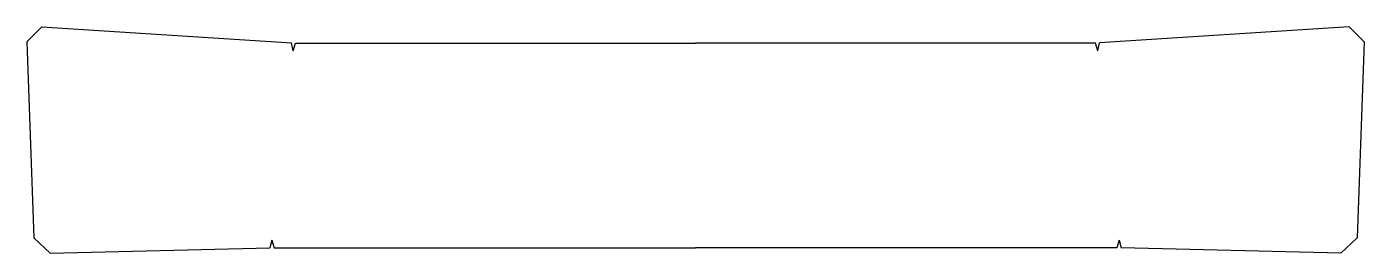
# Model space of a CAD drawing. Header units: millimetres. Extents: x -1017 to 1020, y -121 to 223.
import ezdxf

# ---------------------------------------------------------------- set-up
doc = ezdxf.new("R2010")
doc.units = ezdxf.units.MM
doc.layers.get('0').update_dxf_attribs({"linetype": 'CONTINUOUS'})

msp = doc.modelspace()

# ---------------------------------------------------------------- linework, layer by layer
for p, q in [((-1016.5, 200), (-993.4, 222.6)), ((-993.4, 222.6), (-613.6, 198.2)), ((996.8, 222.6), (617.1, 198.2)), ((996.8, 222.6), (1020, 200)), ((-1016.5, 200), (-1005.6, -97.8)), ((-610.8, 186), (-613.6, 198.2)), ((-610.8, 186), (-607.1, 198)), ((-607.1, 198), (1.7, 198)), ((610.6, 198), (1.7, 198)), ((614.2, 186), (610.6, 198)), ((614.2, 186), (617.1, 198.2)), ((1020, 200), (1009.1, -97.8)), ((-1005.6, -97.8), (-980.7, -121.2)), ((-643.3, -101.2), (-646.3, -113.3)), ((-643.3, -101.2), (-639.9, -113.2)), ((646.7, -101.2), (643.4, -113.2)), ((646.7, -101.2), (649.8, -113.3)), ((984.2, -121.2), (1009.1, -97.8)), ((-980.7, -121.2), (-646.3, -113.3)), ((-639.9, -113.2), (1.7, -113.2)), ((643.4, -113.2), (1.7, -113.2)), ((984.2, -121.2), (649.8, -113.3))]:
    msp.add_line(p, q)

doc.saveas('drawing.dxf')
